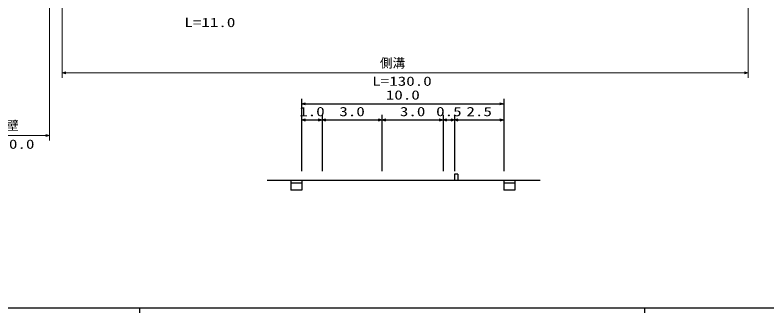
# Model space of a CAD drawing. Units: millimetres, scale not verified. Extents: x 40000 to 680000, y 20000 to 380000.
# Drawn here: x 243335 to 392218, y 204000 to 262971 of the extents above; entities that cross this region are included whole.
import ezdxf
from ezdxf.enums import TextEntityAlignment as Align

# ---------------------------------------------------------------- set-up
doc = ezdxf.new("R2010")
doc.units = ezdxf.units.MM
doc.header["$LTSCALE"] = 1000
for name, color, linetype, lineweight in [('M-BGD', 7, 'Continuous', 25), ('M-STR-HTXT', 7, 'Continuous', 13), ('M-TTL-BAND', 7, 'Continuous', 25)]:
    doc.layers.add(name, color=color, linetype=linetype, lineweight=lineweight)
doc.styles.add('ＭＳ ゴシック', font='')
doc.styles.get('ＭＳ ゴシック').set_extended_font_data('MS Gothic')

msp = doc.modelspace()

# ---------------------------------------------------------------- linework, layer by layer
at = {"layer": 'M-BGD'}
for p, q in [((300097, 232056), (300097, 246407)), ((340088, 246407), (340088, 232056)), ((300097, 245407), (340088, 245407)), ((304118, 243206), (304118, 232056)), ((315986, 243206), (315986, 232056)), ((328088, 243206), (328088, 232056)), ((330357, 243206), (330357, 232056)), ((300097, 242206), (304118, 242206)), ((304118, 242206), (315986, 242206)), ((315986, 242206), (328088, 242206)), ((328088, 242206), (330357, 242206)), ((330357, 242206), (340088, 242206)), ((330978, 231454), (330357, 231454)), ((330357, 231454), (330357, 230278)), ((330978, 231454), (330978, 230278)), ((293246, 230278), (347311, 230278)), ((297921, 230278), (297921, 228280)), ((300097, 229674), (297921, 229674)), ((300097, 230278), (300097, 228280)), ((340088, 230278), (340088, 228280)), ((342264, 229674), (340088, 229674)), ((342264, 230278), (342264, 228280)), ((300097, 228280), (297921, 228280)), ((342264, 228280), (340088, 228280))]:
    msp.add_line(p, q, dxfattribs=at)
for points in [[(300847, 245191), (300097, 245407), (300847, 245621)], [(339338, 245623), (340088, 245407), (339338, 245193)], [(300847, 241990), (300097, 242206), (300847, 242420)], [(303368, 242422), (304118, 242206), (303368, 241992)], [(304868, 241990), (304118, 242206), (304868, 242420)], [(315236, 242422), (315986, 242206), (315236, 241992)], [(316736, 241990), (315986, 242206), (316736, 242420)], [(327338, 242422), (328088, 242206), (327338, 241992)], [(328838, 241990), (328088, 242206), (328838, 242420)], [(329607, 242422), (330357, 242206), (329607, 241992)], [(331107, 241990), (330357, 242206), (331107, 242420)], [(339338, 242422), (340088, 242206), (339338, 241992)]]:
    msp.add_lwpolyline(points, dxfattribs=at)
at = {"layer": 'M-STR-HTXT'}
for p, q in [((388529, 250517), (388529, 286987)), ((252660, 273435), (252660, 250517)), ((250174, 238132), (250174, 270031)), ((252660, 251517), (388529, 251517)), ((232517, 239132), (250174, 239132))]:
    msp.add_line(p, q, dxfattribs=at)
for points in [[(253410, 251301), (252660, 251517), (253410, 251731)], [(387779, 251733), (388529, 251517), (387779, 251303)], [(249424, 239348), (250174, 239132), (249424, 238918)]]:
    msp.add_lwpolyline(points, dxfattribs=at)
at = {"layer": 'M-TTL-BAND'}
for p, q in [((40000, 205000), (579000, 205000)), ((268000, 205000), (268000, 204000)), ((368000, 205000), (368000, 204000))]:
    msp.add_line(p, q, dxfattribs=at)

# ---------------------------------------------------------------- texts
at = {"layer": 'M-BGD', "style": 'ＭＳ ゴシック', "width": 1.35}
for s, p in [('10.0', (316749, 245680)), ('1.0', (299597, 242401)), ('3.0', (307542, 242401)), ('3.0', (319527, 242401)), ('0.5', (326712, 242401)), ('2.5', (332712, 242401))]:
    msp.add_text(s, height=1833, dxfattribs=at).set_placement(p, align=Align.BOTTOM_LEFT)
at = {"layer": 'M-STR-HTXT', "style": 'ＭＳ ゴシック', "width": 1.35}
for s, p in [('L=11.0', (276855, 260038)), ('L=130.0', (314058, 248413)), ('L=20.0', (237075, 235948))]:
    msp.add_text(s, height=1833, dxfattribs=at).set_placement(p, align=Align.BOTTOM_LEFT)
at = {"layer": 'M-STR-HTXT', "style": 'ＭＳ ゴシック'}
for s, p in [('側溝', (315584, 252017)), ('擁壁', (239068, 239632))]:
    msp.add_text(s, height=1833, dxfattribs=at).set_placement(p, align=Align.BOTTOM_LEFT)

doc.saveas('drawing.dxf')
